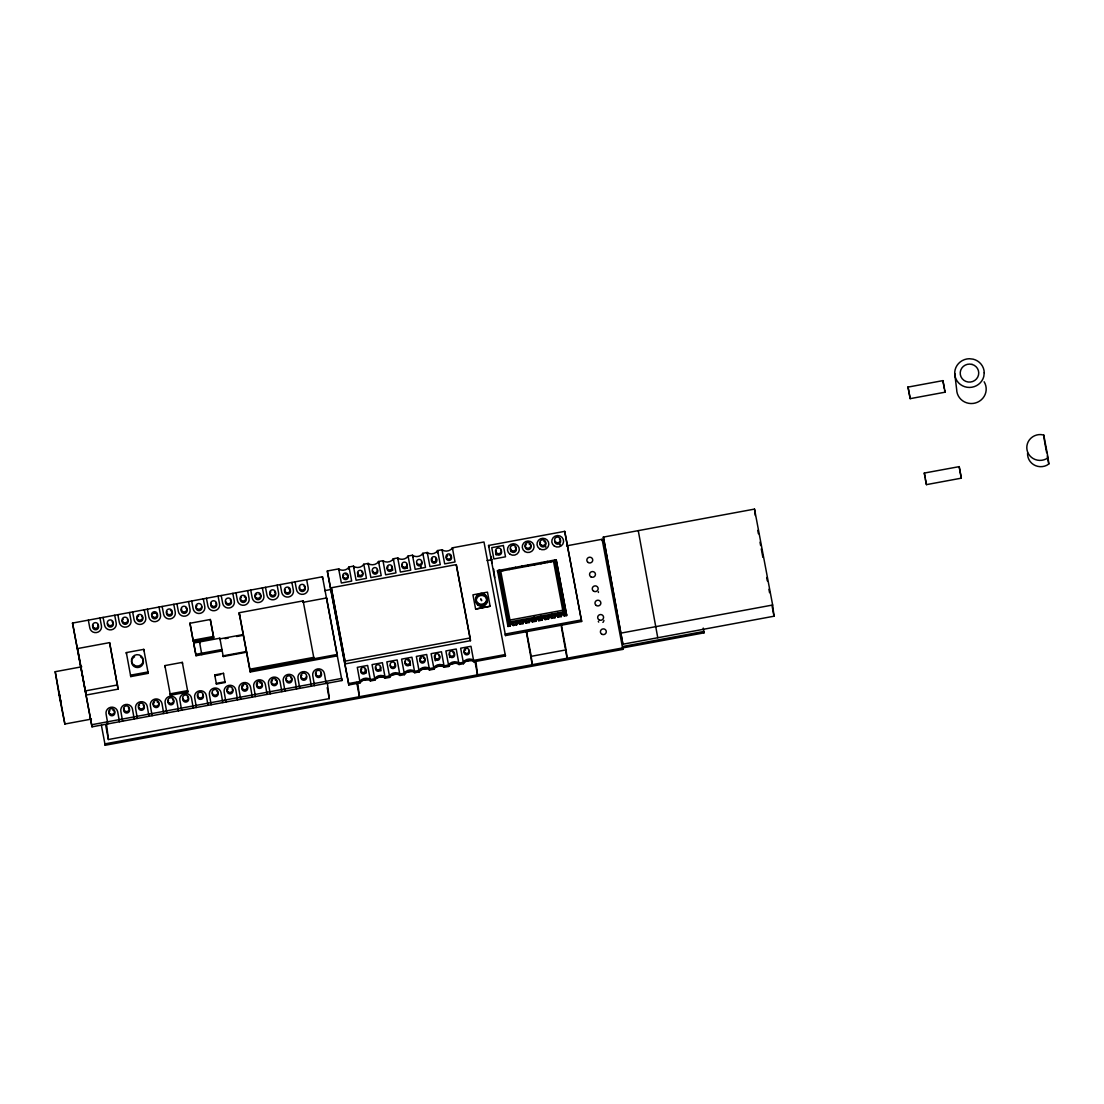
<?xml version="1.0" encoding="UTF-8"?>
<svg xmlns="http://www.w3.org/2000/svg" width="1104" height="1104" viewBox="0 0 1104 1104"><rect width="100%" height="100%" fill="white"/><g stroke="black" fill="none" stroke-linecap="round" stroke-linejoin="round"><path stroke-width="1.5" d="M348.836 569.14L349.016 566.973L353.432 566.159C356.302 568.643 362.002 567.594 363.782 564.241L368.198 563.426C371.068 565.91 376.768 564.862 378.548 561.508L382.964 560.694C385.834 563.178 391.534 562.129 393.314 558.776L397.73 557.962C400.6 560.446 406.3 559.397 408.08 556.043L412.496 555.229C415.352 557.713 421.066 556.664 422.832 553.311L427.262 552.483C430.118 554.967 435.818 553.932 437.598 550.565L442.014 549.751C444.884 552.235 450.584 551.2 452.364 547.832L483.98 541.981L505.439 655.942L473.823 661.793C470.953 659.309 465.253 660.358 463.473 663.711L459.057 664.539C456.2 662.055 450.487 663.09 448.707 666.443L444.291 667.271C441.434 664.787 435.721 665.822 433.955 669.19L429.539 670.004C426.668 667.52 420.969 668.569 419.189 671.922L414.773 672.736C411.902 670.252 406.203 671.301 404.423 674.654L400.007 675.469C397.136 672.985 391.437 674.033 389.657 677.387L385.241 678.201C382.37 675.717 376.671 676.766 374.891 680.119L370.475 680.947C367.604 678.449 361.905 679.498 360.125 682.852L348.795 684.963L327.502 572.396L327.336 570.989L338.666 568.891C341.536 571.375 347.236 570.34 349.016 566.973L351.693 581.09L341.343 583.009L338.666 568.891L338.845 570.299M437.419 552.731L437.598 550.565L440.275 564.682L429.925 566.6L427.262 552.483L427.427 553.891M499.229 571.844L499.049 570.382L500.733 571.168L509.965 620.034L508.999 623.525L564.71 613.217L562.764 610.25L553.532 561.398L554.76 560.059L554.939 561.536M1048.041 457.663L1045.971 459.029A13.303 12.917 -6.9 0 1 1027.051 450.073A13.303 12.917 -6.9 0 1 1040.975 434.576L1043.763 435.086L1048.041 457.663L1048.8 463.97L1046.73 465.322A13.303 12.917 -6.9 0 1 1027.589 453.013M497.49 570.616L507.978 626.465L510.324 626.051L510.186 624.933A1.477 1.435 -6.9 0 1 511.373 623.249A1.477 1.435 -6.9 0 1 513.098 624.395L516.562 623.732A1.477 1.435 -6.9 0 1 517.748 622.049A1.477 1.435 -6.9 0 1 519.473 623.194L522.951 622.546A1.477 1.435 -6.9 0 1 524.138 620.862A1.477 1.435 -6.9 0 1 525.863 622.007L529.258 621.373A1.477 1.435 -6.9 0 1 530.444 619.689A1.477 1.435 -6.9 0 1 532.169 620.834L535.744 620.172A1.477 1.435 -6.9 0 1 536.93 618.502A1.477 1.435 -6.9 0 1 538.655 619.634L542.105 618.999A1.477 1.435 -6.9 0 1 543.292 617.315A1.477 1.435 -6.9 0 1 545.017 618.461L548.481 617.812A1.477 1.435 -6.9 0 1 549.668 616.142A1.477 1.435 -6.9 0 1 551.393 617.274L554.857 616.639A1.477 1.435 -6.9 0 1 556.043 614.956A1.477 1.435 -6.9 0 1 557.755 616.101L561.218 615.452A1.477 1.435 -6.9 0 1 562.405 613.783A1.477 1.435 -6.9 0 1 564.13 614.914L566.545 614.473L556.195 559.742L497.49 570.616L497.628 571.734M510.324 626.051A1.477 1.435 -6.9 0 1 511.511 624.367A1.477 1.435 -6.9 0 1 513.236 625.513L516.7 624.85A1.477 1.435 -6.9 0 1 517.886 623.167A1.477 1.435 -6.9 0 1 519.598 624.312L523.089 623.663A1.477 1.435 -6.9 0 1 524.276 621.98A1.477 1.435 -6.9 0 1 526.001 623.125L529.396 622.49A1.477 1.435 -6.9 0 1 530.582 620.821A1.477 1.435 -6.9 0 1 532.307 621.952L535.882 621.29A1.477 1.435 -6.9 0 1 537.068 619.62A1.477 1.435 -6.9 0 1 538.78 620.752L542.243 620.117A1.477 1.435 -6.9 0 1 543.43 618.433A1.477 1.435 -6.9 0 1 545.155 619.579L548.619 618.93A1.477 1.435 -6.9 0 1 549.806 617.26A1.477 1.435 -6.9 0 1 551.517 618.392L554.981 617.757A1.477 1.435 -6.9 0 1 556.168 616.073A1.477 1.435 -6.9 0 1 557.893 617.219L561.356 616.57A1.477 1.435 -6.9 0 1 562.543 614.9A1.477 1.435 -6.9 0 1 564.268 616.032L566.683 615.59L566.545 614.473M908.026 387.09L942.899 380.632L943.961 385.793L945.065 392.196L910.193 398.654L908.026 387.09L910.193 398.654M488.561 545.459L564.71 531.355L581.642 621.469L505.508 635.573L488.561 545.459L488.755 546.991M72.519 623.07L322.465 576.771L341.936 680.533L92.005 726.832L72.519 623.07L92.005 726.832M926.449 484.628L924.283 473.064L959.197 466.647L961.322 478.17L926.449 484.628L925.387 479.467M603.391 537.096L754.515 509.096L772.648 605.02L774.014 616.211L622.877 644.212L603.391 537.096L622.877 644.212M331.297 587.77L456.269 564.613L470.138 637.96L470.47 640.693L345.497 663.835L331.297 587.77L345.497 663.835M324.673 590.654L331.435 589.398M487.071 560.57L492.149 559.631M566.587 545.845L602.108 539.263L622.835 649.387L105.17 745.269L101.375 725.19M239.54 615.521L239.209 612.72L303.145 600.88L313.991 658.743L313.826 657.349L249.89 669.19L250.222 671.991L337.41 655.845L326.563 597.968L303.089 602.315M189.971 623.263L210.312 619.496L213.514 636.442L213.693 637.836L193.338 641.603L189.971 623.263L193.338 641.603M77.625 648.545L109.6 642.625L118.1 689.131L86.14 695.051L77.625 648.545L78.136 652.74M500.733 571.168L553.532 561.398M126.325 652.588L143.768 649.359L148.212 673.357L130.769 676.586L126.325 652.588L126.505 653.996M193.172 640.21L213.514 636.442M196.015 655.735L195.85 654.327L222.001 649.483L222.166 650.877L196.015 655.735L193.876 644.432L193.711 643.039L219.862 638.195L223.243 656.535L246.496 652.229L246.399 651.526L223.16 655.831L223.243 656.535M219.944 638.885L243.197 634.579L243.28 635.283L236.642 636.511M225.023 638.664L228.335 638.057M91.439 719.09L64.874 724.017L59.533 697.369L55.2 671.701L81.765 666.788M490.148 606.386L487.471 592.144L472.94 594.835L475.617 609.077L490.135 606.248L475.617 609.077M164.882 665.602L182.326 662.372L187.832 692.015L170.402 695.244L164.882 665.602L165.062 666.995M85.629 690.856L117.604 684.935M509.965 620.034L562.764 610.25M214.728 674.93L223.45 673.316L225.133 682.479L216.425 684.094L214.728 674.93L214.825 675.62L220.634 674.544M564.53 611.74L508.82 622.063L499.049 570.382M250.056 670.597L337.244 654.437M510.186 624.933L507.84 625.347L507.978 626.465M345.166 661.117L470.138 637.96M581.463 619.937L505.315 634.041L505.508 635.573M91.742 724.721L341.688 678.436L341.936 680.533M360.939 680.713L367.687 679.471M376.119 677.911L384.551 676.338M389.615 675.4L398.047 673.84M404.795 672.598L413.241 671.025M418.306 670.087L426.737 668.527M435.169 666.968L443.615 665.408M448.666 664.47L457.111 662.911M463.859 661.655L472.291 660.095M348.795 684.963L348.629 683.555L359.959 681.458C361.739 678.104 367.439 677.056 370.309 679.54L370.475 680.947M621.524 633.006L772.648 605.02M526.291 631.488L532.238 664.732L531.217 656.328L566.09 649.87L561.384 624.988M105.736 725.425L108.399 739.528L329.268 698.625L327.405 683.224M622.863 646.461L703.869 631.46L704.035 632.854L105.004 743.861L105.17 745.269M413.269 557.216L412.496 555.229L415.159 569.333L425.509 567.415L422.832 553.311L423.011 554.705M354.205 568.146L353.432 566.159L356.109 580.276L366.445 578.358L363.782 564.241M945.065 392.196L944.541 389.836M961.294 478.129L959.169 466.606M924.283 473.064L925.345 478.225M55.2 671.701L64.874 724.017M1044.839 443.008L1046.661 452.681M1047.282 455.911L1048.8 463.97M757.772 530.403L758.407 533.756M760.007 542.174L760.642 545.542M761.277 548.909L762.864 557.327M766.687 577.516L767.321 580.883M768.922 589.288L769.557 592.655M772.096 606.124L774.014 616.211M703.234 628.066L704.035 632.854M638.264 530.638L657.763 637.753M581.642 621.469L564.71 531.355M566.683 615.59L556.195 559.742M554.65 560.032L565 614.762M565.234 648.324L561.37 626.699M565.855 651.636L567.111 658.274L566.09 649.87M557.989 612.554L558.624 615.935M551.614 613.727L552.262 617.122M540.601 615.77L541.236 619.151M534.226 616.957L534.874 620.338M526.511 631.447L531.217 656.328M498.939 570.34L509.289 625.071M475.12 662.124L477.535 674.861L475.879 661.172M470.47 640.693L456.269 564.613M442.014 549.751L444.691 563.868L455.041 561.95L452.364 547.832L452.53 549.24M382.964 560.694L385.627 574.798L395.977 572.879L393.314 558.776L393.479 560.17M356.716 682.41L359.421 696.748L357.765 683.059M327.336 570.989L348.629 683.555M327.198 687.654L329.268 698.625M306.65 579.71L308.14 587.535A5.906 5.741 -6.9 0 1 303.393 594.256A5.906 5.741 -6.9 0 1 296.507 589.688L295.03 581.863M291.884 582.443L293.374 590.267A5.906 5.741 -6.9 0 1 288.627 596.988A5.906 5.741 -6.9 0 1 281.741 592.42L280.264 584.596M277.132 585.175L278.608 593.014A5.906 5.741 -6.9 0 1 273.861 599.72A5.906 5.741 -6.9 0 1 266.975 595.166L265.498 587.328M262.366 587.908L263.842 595.746A5.906 5.741 -6.9 0 1 259.095 602.467A5.906 5.741 -6.9 0 1 252.223 597.899L250.732 590.06M247.6 590.64L249.076 598.478A5.906 5.741 -6.9 0 1 244.329 605.199A5.906 5.741 -6.9 0 1 237.457 600.631L235.966 592.793M239.209 612.72L249.89 669.19M239.375 614.114L250.222 671.991M232.834 593.372L234.31 601.211A5.906 5.741 -6.9 0 1 229.563 607.931A5.906 5.741 -6.9 0 1 222.691 603.364L221.214 595.525M218.068 596.119L219.544 603.943A5.906 5.741 -6.9 0 1 214.811 610.664A5.906 5.741 -6.9 0 1 207.925 606.096L206.448 598.271M213.693 637.836L210.312 619.496M203.302 598.851L204.792 606.676A5.906 5.741 -6.9 0 1 200.045 613.396A5.906 5.741 -6.9 0 1 193.159 608.828L191.682 601.004M188.536 601.583L190.026 609.422A5.906 5.741 -6.9 0 1 185.279 616.129A5.906 5.741 -6.9 0 1 178.393 611.575L176.916 603.736M193.711 643.039L195.85 654.327M173.783 604.316L175.26 612.154A5.906 5.741 -6.9 0 1 170.513 618.875A5.906 5.741 -6.9 0 1 163.64 614.307L162.15 606.469M159.017 607.048L160.494 614.887A5.906 5.741 -6.9 0 1 155.747 621.607A5.906 5.741 -6.9 0 1 148.874 617.039L147.384 609.201M144.251 609.781L145.728 617.619A5.906 5.741 -6.9 0 1 140.981 624.34A5.906 5.741 -6.9 0 1 134.108 619.772L132.618 611.933M129.485 612.527L130.962 620.351A5.906 5.741 -6.9 0 1 126.229 627.072A5.906 5.741 -6.9 0 1 119.342 622.504L117.866 614.68M114.719 615.259L116.21 623.084A5.906 5.741 -6.9 0 1 111.463 629.804A5.906 5.741 -6.9 0 1 104.576 625.237L103.1 617.412M118.1 689.131L109.6 642.625M99.953 617.992L101.444 625.83A5.906 5.741 -6.9 0 1 96.697 632.537A5.906 5.741 -6.9 0 1 89.81 627.983L88.334 620.144M944.279 388.511L942.899 380.632M1043.763 435.086L1044.536 441.393M954.698 373.359L956.657 389.464A14.78 14.352 -6.9 0 0 975.412 402.988A14.78 14.352 -6.9 0 0 984.133 381.777M754.515 509.096L755.288 515.499M622.67 647.979L622.835 649.387M602.108 539.263L602.287 540.67M564.13 614.914L564.268 616.032M561.218 615.452L561.356 616.57M557.755 616.101L557.893 617.219M551.006 561.853L550.868 560.722A1.477 1.435 -6.9 0 0 551.2 561.398M554.857 616.639L554.981 617.757M547.515 562.488L547.377 561.37A1.477 1.435 -6.9 0 1 547.142 562.447M551.393 617.274L551.517 618.392M544.617 563.026L544.479 561.908A1.477 1.435 -6.9 0 0 544.81 562.585M548.481 617.812L548.619 618.93M541.208 563.661L541.07 562.543A1.477 1.435 -6.9 0 1 540.836 563.62M545.017 618.461L545.155 619.579M542.105 618.999L542.243 620.117M534.736 564.862L534.598 563.744A1.477 1.435 -6.9 0 1 534.364 564.82M538.655 619.634L538.78 620.752M535.744 620.172L535.882 621.29M528.361 566.048L528.223 564.917A1.477 1.435 -6.9 0 1 528.167 565.662M532.169 620.834L532.307 621.952M529.258 621.373L529.396 622.49M521.985 567.221L521.861 566.104A1.477 1.435 -6.9 0 1 521.792 566.849M525.863 622.007L526.001 623.125M522.951 622.546L523.089 623.663M515.623 568.394L515.485 567.277A1.477 1.435 -6.9 0 1 515.43 568.022M519.473 623.194L519.598 624.312M516.562 623.732L516.7 624.85M509.248 569.581L509.11 568.463A1.477 1.435 -6.9 0 1 509.054 569.209M513.098 624.395L513.236 625.513M502.858 570.768L502.72 569.65A1.477 1.435 -6.9 0 1 502.665 570.382M499.946 571.306L499.822 570.188A1.477 1.435 -6.9 0 0 500.774 571.265M505.439 655.942L505.273 654.548L473.657 660.399C470.787 657.915 465.088 658.964 463.307 662.317L463.473 663.711M493.681 569.14L494.716 577.696M491.17 556.526L491.998 563.371M473.823 661.793L470.98 646.295L460.644 648.2L463.307 662.317L458.891 663.131C456.021 660.647 450.322 661.696 448.541 665.05L448.707 666.443M459.057 664.539L456.228 649.028L445.878 650.946L448.541 665.05L444.125 665.864C441.255 663.38 435.556 664.429 433.775 667.782L433.955 669.19M444.291 667.271L441.462 651.76L431.112 653.678L433.775 667.782L429.359 668.596C426.503 666.112 420.79 667.161 419.009 670.514L419.189 671.922M429.539 670.004L426.696 654.493L416.346 656.411L419.009 670.514L414.593 671.342C411.737 668.858 406.024 669.893 404.257 673.247L404.423 674.654M408.245 557.437L408.08 556.043L410.743 570.147L400.393 572.065L397.73 557.962L397.895 559.355M414.773 672.736L411.93 657.225L401.58 659.143L404.257 673.247L399.841 674.075C396.971 671.591 391.271 672.626 389.491 675.993L389.657 677.387M400.007 675.469L397.164 659.957L386.814 661.876L389.491 675.993L385.075 676.807C382.205 674.323 376.505 675.372 374.725 678.725L374.891 680.119M378.713 562.916L378.548 561.508L381.211 575.626L370.875 577.53L368.198 563.426L368.363 564.82M385.241 678.201L382.398 662.69L372.062 664.608L374.725 678.725L370.309 679.54L367.632 665.436L357.296 667.34L360.125 682.852M326.563 597.968L326.729 599.362M322.465 576.771L322.713 578.882M326.135 683.459L324.397 673.523A5.906 5.741 -6.9 0 0 317.51 668.955A5.906 5.741 -6.9 0 0 312.777 675.676L314.502 685.612M303.145 600.88L303.31 602.273M311.369 686.191L309.631 676.255A5.906 5.741 -6.9 0 0 302.758 671.701A5.906 5.741 -6.9 0 0 298.011 678.408L299.75 688.344M296.603 688.924L294.865 679.001A5.906 5.741 -6.9 0 0 287.992 674.434A5.906 5.741 -6.9 0 0 283.245 681.154L284.984 691.076M281.837 691.67L280.099 681.734A5.906 5.741 -6.9 0 0 273.226 677.166A5.906 5.741 -6.9 0 0 268.479 683.887L270.218 693.823M267.071 694.402L265.346 684.466A5.906 5.741 -6.9 0 0 258.46 679.898A5.906 5.741 -6.9 0 0 253.713 686.619L255.452 696.555M252.319 697.135L250.58 687.199A5.906 5.741 -6.9 0 0 243.694 682.631A5.906 5.741 -6.9 0 0 238.947 689.351L240.686 699.287M237.553 699.867L235.814 689.931A5.906 5.741 -6.9 0 0 228.928 685.363A5.906 5.741 -6.9 0 0 224.195 692.084L225.92 702.02M219.862 638.195L220.041 639.589M225.133 682.479L225.05 681.789L216.343 683.404L216.425 684.094M223.45 673.316L223.532 674.006M222.787 702.599L221.048 692.663A5.906 5.741 -6.9 0 0 214.176 688.096A5.906 5.741 -6.9 0 0 209.429 694.816L211.154 704.752M201.825 654.658L199.52 641.962L199.686 643.356M208.021 705.332L206.282 695.396A5.906 5.741 -6.9 0 0 199.41 690.842A5.906 5.741 -6.9 0 0 194.663 697.562L196.402 707.485M193.255 708.078L191.516 698.142A5.906 5.741 -6.9 0 0 184.644 693.574A5.906 5.741 -6.9 0 0 179.897 700.295L181.636 710.231M187.832 692.015L187.666 690.607L170.223 693.836L170.402 695.244M182.326 662.372L182.491 663.766M178.489 710.81L176.764 700.874A5.906 5.741 -6.9 0 0 169.878 696.307A5.906 5.741 -6.9 0 0 165.131 703.027L166.87 712.963M163.723 713.543L161.998 703.607A5.906 5.741 -6.9 0 0 155.112 699.039A5.906 5.741 -6.9 0 0 150.365 705.76L152.104 715.696M148.212 673.357L148.046 671.95L130.603 675.179L130.769 676.586M143.768 649.359L143.934 650.767M148.971 716.275L147.232 706.339A5.906 5.741 -6.9 0 0 140.346 701.771A5.906 5.741 -6.9 0 0 135.599 708.492L137.338 718.428M134.205 719.008L132.466 709.072A5.906 5.741 -6.9 0 0 125.58 704.504A5.906 5.741 -6.9 0 0 120.847 711.224L122.572 721.16M119.439 721.74L117.7 711.804A5.906 5.741 -6.9 0 0 110.828 707.25A5.906 5.741 -6.9 0 0 106.081 713.957L107.819 723.893M106.536 724.141L108.399 739.528M603.916 620.42A2.953 2.87 -6.9 0 1 603.75 621.152M603.405 621.814A2.953 2.87 -6.9 0 1 602.881 622.38M598.727 622.076A2.953 2.87 -6.9 0 1 598.299 621.455M598.492 591.758A2.953 2.87 -6.9 0 1 598.327 592.489M394.459 663.808A2.663 2.581 -6.9 0 1 395.26 667.202A2.663 2.581 -6.9 0 1 391.837 668.293A2.663 2.581 -6.9 0 1 390.443 665.091M450.943 556.195A2.663 2.581 -6.9 0 1 450.805 559.687A2.663 2.581 -6.9 0 1 447.217 559.88A2.663 2.581 -6.9 0 1 446.72 556.43M447.189 555.933A2.663 2.581 -6.9 0 1 447.769 555.56M449.797 555.436A2.663 2.581 -6.9 0 1 450.418 555.74M435.652 558.486A2.663 2.581 -6.9 0 1 436.19 562.253A2.663 2.581 -6.9 0 1 432.285 562.474A2.663 2.581 -6.9 0 1 432.423 558.665M347.07 574.894A2.663 2.581 -6.9 0 1 347.608 578.662A2.663 2.581 -6.9 0 1 343.703 578.882A2.663 2.581 -6.9 0 1 343.841 575.074M345.773 574.453A2.663 2.581 -6.9 0 1 346.463 574.591M362.733 573.169A2.663 2.581 -6.9 0 1 360.111 576.868A2.663 2.581 -6.9 0 1 358.138 572.838M361.836 572.148A2.663 2.581 -6.9 0 1 362.347 572.603M377.113 569.871A2.663 2.581 -6.9 0 1 375.567 574.094A2.663 2.581 -6.9 0 1 372.586 570.713M391.368 566.683A2.663 2.581 -6.9 0 1 391.906 570.451A2.663 2.581 -6.9 0 1 387.987 570.671A2.663 2.581 -6.9 0 1 388.139 566.863M406.645 564.392A2.663 2.581 -6.9 0 1 406.507 567.884A2.663 2.581 -6.9 0 1 402.919 568.091A2.663 2.581 -6.9 0 1 402.436 564.641M421.411 561.66A2.663 2.581 -6.9 0 1 420.196 565.8A2.663 2.581 -6.9 0 1 416.732 563.164M435.832 559.88A2.663 2.581 -6.9 0 1 436.342 560.335M421.273 566.711A2.663 2.581 -6.9 0 1 420.693 567.083M407.445 567.677A2.663 2.581 -6.9 0 1 407.293 568.339M392.638 569.733A2.663 2.581 -6.9 0 1 392.679 570.409M358.096 576.812A2.663 2.581 -6.9 0 1 357.875 576.178M468.786 650.573A2.663 2.581 -6.9 0 1 467.24 654.81A2.663 2.581 -6.9 0 1 464.26 651.415M464.577 650.822A2.663 2.581 -6.9 0 1 465.626 649.939M454.406 653.872A2.663 2.581 -6.9 0 1 451.784 657.584A2.663 2.581 -6.9 0 1 449.811 653.554M452.888 652.561A2.663 2.581 -6.9 0 1 453.509 652.864M424.502 658.784A2.663 2.581 -6.9 0 1 422.956 663.007A2.663 2.581 -6.9 0 1 419.962 659.626M420.748 658.522A2.663 2.581 -6.9 0 1 421.328 658.15M423.356 658.025A2.663 2.581 -6.9 0 1 423.977 658.329M438.743 655.597A2.663 2.581 -6.9 0 1 439.282 659.378A2.663 2.581 -6.9 0 1 435.362 659.585A2.663 2.581 -6.9 0 1 435.514 655.776M364.927 669.272A2.663 2.581 -6.9 0 1 365.465 673.04A2.663 2.581 -6.9 0 1 361.546 673.261A2.663 2.581 -6.9 0 1 361.698 669.452M380.204 666.982A2.663 2.581 -6.9 0 1 380.066 670.473A2.663 2.581 -6.9 0 1 376.478 670.68A2.663 2.581 -6.9 0 1 375.995 667.23M409.211 661.075A2.663 2.581 -6.9 0 1 409.901 664.663A2.663 2.581 -6.9 0 1 406.203 665.339A2.663 2.581 -6.9 0 1 405.513 661.751M407.914 660.634A2.663 2.581 -6.9 0 1 408.604 660.772M365.093 670.666A2.663 2.581 -6.9 0 1 365.99 671.687M366.197 672.322A2.663 2.581 -6.9 0 1 366.238 672.998M381.004 670.266A2.663 2.581 -6.9 0 1 380.852 670.928M449.77 657.529A2.663 2.581 -6.9 0 1 449.549 656.894M435.376 660.827A2.663 2.581 -6.9 0 1 435.004 660.261M410.522 664.801A2.663 2.581 -6.9 0 1 410.384 665.464M482.489 605.627A5.327 5.161 -6.9 0 1 476.39 599.279A5.327 5.161 -6.9 0 1 484.932 596.533A5.327 5.161 -6.9 0 1 483.814 605.199M500.885 550.358A2.953 2.87 -6.9 0 1 500.733 554.236A2.953 2.87 -6.9 0 1 496.745 554.456A2.953 2.87 -6.9 0 1 496.193 550.62M560.349 540.049A2.953 2.87 -6.9 0 1 558.224 544.12A2.953 2.87 -6.9 0 1 554.746 541.084M559.369 538.918A2.953 2.87 -6.9 0 1 559.935 539.414M543.913 541.319A2.953 2.87 -6.9 0 1 545.611 545.21A2.953 2.87 -6.9 0 1 541.457 546.535A2.953 2.87 -6.9 0 1 540.491 542.423M529.147 544.051A2.953 2.87 -6.9 0 1 530.72 548.164A2.953 2.87 -6.9 0 1 526.277 548.992A2.953 2.87 -6.9 0 1 526.235 544.589M515.071 547.129A2.953 2.87 -6.9 0 1 515.968 550.896A2.953 2.87 -6.9 0 1 512.159 552.124A2.953 2.87 -6.9 0 1 510.614 548.55M560.308 544.451A2.953 2.87 -6.9 0 1 559.783 545.017M545.887 546.521A2.953 2.87 -6.9 0 1 545.542 547.184M510.669 551.572A2.953 2.87 -6.9 0 1 510.628 550.827M496.151 555.022A2.953 2.87 -6.9 0 1 495.903 554.318M512.905 568.491A1.477 1.435 -6.9 0 1 512.573 567.815M304 586.238A2.953 2.87 -6.9 0 1 304.759 590.226A2.953 2.87 -6.9 0 1 300.647 590.985A2.953 2.87 -6.9 0 1 299.888 586.997M114.14 711.004A2.953 2.87 -6.9 0 1 113.809 715.061A2.953 2.87 -6.9 0 1 109.641 714.757A2.953 2.87 -6.9 0 1 109.972 710.714M112.884 710.176A2.953 2.87 -6.9 0 1 113.574 710.507M128.326 707.774A2.953 2.87 -6.9 0 1 129.085 711.763A2.953 2.87 -6.9 0 1 124.973 712.522A2.953 2.87 -6.9 0 1 124.228 708.533M143.092 705.042A2.953 2.87 -6.9 0 1 142.678 710.01A2.953 2.87 -6.9 0 1 138.469 707.209M138.98 705.801A2.953 2.87 -6.9 0 1 139.504 705.249M157.168 701.965A2.953 2.87 -6.9 0 1 158.755 706.077A2.953 2.87 -6.9 0 1 154.298 706.905A2.953 2.87 -6.9 0 1 154.27 702.503M202.722 694.609A2.953 2.87 -6.9 0 1 202.57 698.487A2.953 2.87 -6.9 0 1 198.596 698.708A2.953 2.87 -6.9 0 1 198.044 694.871M188.384 697.963A2.953 2.87 -6.9 0 1 185.858 702.075A2.953 2.87 -6.9 0 1 182.919 698.266M187.39 696.845A2.953 2.87 -6.9 0 1 187.956 697.342M216.908 691.366A2.953 2.87 -6.9 0 1 217.805 695.147A2.953 2.87 -6.9 0 1 214.01 696.362A2.953 2.87 -6.9 0 1 212.451 692.801M172.624 699.577A2.953 2.87 -6.9 0 1 173.383 703.565A2.953 2.87 -6.9 0 1 169.271 704.324A2.953 2.87 -6.9 0 1 168.512 700.336M262.2 684.287A2.953 2.87 -6.9 0 1 259.675 688.413A2.953 2.87 -6.9 0 1 256.749 684.59M257.094 683.928A2.953 2.87 -6.9 0 1 257.618 683.362M259.771 682.672A2.953 2.87 -6.9 0 1 260.516 682.824M261.206 683.169A2.953 2.87 -6.9 0 1 261.772 683.666M247.02 686.398A2.953 2.87 -6.9 0 1 246.868 690.276A2.953 2.87 -6.9 0 1 242.88 690.497A2.953 2.87 -6.9 0 1 242.328 686.66M242.852 686.095A2.953 2.87 -6.9 0 1 243.501 685.694M276.538 680.933A2.953 2.87 -6.9 0 1 276.207 684.977A2.953 2.87 -6.9 0 1 272.039 684.687A2.953 2.87 -6.9 0 1 272.371 680.63M275.282 680.092A2.953 2.87 -6.9 0 1 275.972 680.437M232.254 689.131A2.953 2.87 -6.9 0 1 231.909 693.188A2.953 2.87 -6.9 0 1 227.755 692.884A2.953 2.87 -6.9 0 1 228.086 688.841M290.738 677.69A2.953 2.87 -6.9 0 1 291.484 681.692A2.953 2.87 -6.9 0 1 287.385 682.451A2.953 2.87 -6.9 0 1 286.626 678.463M320.836 672.722A2.953 2.87 -6.9 0 1 320.684 676.6A2.953 2.87 -6.9 0 1 316.696 676.835A2.953 2.87 -6.9 0 1 316.158 672.985M306.484 676.09A2.953 2.87 -6.9 0 1 305.311 679.802A2.953 2.87 -6.9 0 1 301.406 679.015A2.953 2.87 -6.9 0 1 301.903 675.165M275.462 592.834A2.953 2.87 -6.9 0 1 273.323 596.905A2.953 2.87 -6.9 0 1 269.845 593.869M270.356 592.475A2.953 2.87 -6.9 0 1 270.88 591.91M274.468 591.716A2.953 2.87 -6.9 0 1 275.048 592.213M289.814 589.467A2.953 2.87 -6.9 0 1 289.662 593.359A2.953 2.87 -6.9 0 1 285.674 593.579A2.953 2.87 -6.9 0 1 285.122 589.743M288.544 588.639A2.953 2.87 -6.9 0 1 289.234 588.97M215.984 603.143A2.953 2.87 -6.9 0 1 215.846 607.021A2.953 2.87 -6.9 0 1 211.858 607.255A2.953 2.87 -6.9 0 1 211.306 603.405M230.184 599.914A2.953 2.87 -6.9 0 1 231.067 603.695A2.953 2.87 -6.9 0 1 227.272 604.909A2.953 2.87 -6.9 0 1 225.713 601.349M201.646 606.51A2.953 2.87 -6.9 0 1 200.473 610.222A2.953 2.87 -6.9 0 1 196.567 609.436A2.953 2.87 -6.9 0 1 197.064 605.585M244.26 596.836A2.953 2.87 -6.9 0 1 245.833 600.949A2.953 2.87 -6.9 0 1 241.39 601.777A2.953 2.87 -6.9 0 1 241.348 597.374M157.348 614.707A2.953 2.87 -6.9 0 1 155.222 618.778A2.953 2.87 -6.9 0 1 151.731 615.756M152.255 614.348A2.953 2.87 -6.9 0 1 152.766 613.783M153.415 613.382A2.953 2.87 -6.9 0 1 154.146 613.134M154.919 613.093A2.953 2.87 -6.9 0 1 155.678 613.244M156.354 613.589A2.953 2.87 -6.9 0 1 156.934 614.086M171.7 611.354A2.953 2.87 -6.9 0 1 171.548 615.232A2.953 2.87 -6.9 0 1 167.56 615.452A2.953 2.87 -6.9 0 1 167.008 611.616M170.444 610.512A2.953 2.87 -6.9 0 1 171.12 610.857M141.602 616.322A2.953 2.87 -6.9 0 1 142.347 620.31A2.953 2.87 -6.9 0 1 138.235 621.069A2.953 2.87 -6.9 0 1 137.489 617.081M138 616.529A2.953 2.87 -6.9 0 1 138.649 616.115M185.886 608.111A2.953 2.87 -6.9 0 1 186.645 612.113A2.953 2.87 -6.9 0 1 182.533 612.872A2.953 2.87 -6.9 0 1 181.774 608.884M127.402 619.551A2.953 2.87 -6.9 0 1 127.07 623.608A2.953 2.87 -6.9 0 1 122.903 623.305A2.953 2.87 -6.9 0 1 123.234 619.261M112.07 621.787A2.953 2.87 -6.9 0 1 112.967 625.568A2.953 2.87 -6.9 0 1 109.158 626.782A2.953 2.87 -6.9 0 1 107.612 623.222M97.883 625.03A2.953 2.87 -6.9 0 1 97.732 628.907A2.953 2.87 -6.9 0 1 93.743 629.128A2.953 2.87 -6.9 0 1 93.191 625.292M259.026 594.104A2.953 2.87 -6.9 0 1 260.723 597.995A2.953 2.87 -6.9 0 1 256.57 599.32A2.953 2.87 -6.9 0 1 255.604 595.208M256.114 594.642A2.953 2.87 -6.9 0 1 256.763 594.228M140.512 656.811A5.92 5.741 -6.9 0 1 142.844 664.222A5.92 5.741 -6.9 0 1 135.419 667.175A5.92 5.741 -6.9 0 1 131.818 660.261M132.425 658.881A5.92 5.741 -6.9 0 1 134.605 656.783M984.244 372.821L983.788 376.547A14.78 14.352 -6.9 0 1 967.076 387.269A14.78 14.352 -6.9 0 1 954.739 372.103A14.78 14.352 -6.9 0 1 969.298 358.731L973.135 359.159A14.78 14.352 -6.9 0 1 984.244 372.821M480.82 599.099C482.158 602.784 481.813 599.058 480.82 599.099M503.369 545.514L491.749 547.667L493.888 558.955L505.508 556.802L503.369 545.514M972.058 364.417L969.671 364.085A9.274 9.011 -6.9 0 0 960.991 376.781A9.274 9.011 -6.9 0 0 976.447 378.976A9.274 9.011 -6.9 0 0 972.058 364.417M59.023 692.277L61.106 703.676L59.023 692.277M593.538 591.123A2.953 2.87 -6.9 0 0 598.161 588.956A2.953 2.87 -6.9 0 0 593.938 586.155A2.953 2.87 -6.9 0 0 593.538 591.123M601.666 634.11A2.953 2.87 -6.9 0 0 606.289 631.943A2.953 2.87 -6.9 0 0 602.08 629.156A2.953 2.87 -6.9 0 0 601.666 634.11M598.948 619.786A2.953 2.87 -6.9 0 0 603.571 617.619A2.953 2.87 -6.9 0 0 599.362 614.818A2.953 2.87 -6.9 0 0 598.948 619.786M596.243 605.447A2.953 2.87 -6.9 0 0 600.866 603.281A2.953 2.87 -6.9 0 0 596.657 600.493A2.953 2.87 -6.9 0 0 596.243 605.447M590.819 576.785A2.953 2.87 -6.9 0 0 595.442 574.618A2.953 2.87 -6.9 0 0 591.233 571.831A2.953 2.87 -6.9 0 0 590.819 576.785M432.464 561.356A2.663 2.581 -6.9 0 0 436.632 559.411A2.663 2.581 -6.9 0 0 432.837 556.885A2.663 2.581 -6.9 0 0 432.464 561.356M373.414 572.3A2.663 2.581 -6.9 0 0 377.568 570.34A2.663 2.581 -6.9 0 0 373.787 567.829A2.663 2.581 -6.9 0 0 373.414 572.3M417.698 564.089A2.663 2.581 -6.9 0 0 421.866 562.143A2.663 2.581 -6.9 0 0 418.071 559.631A2.663 2.581 -6.9 0 0 417.698 564.089M447.23 558.624A2.663 2.581 -6.9 0 0 451.398 556.678A2.663 2.581 -6.9 0 0 447.603 554.153A2.663 2.581 -6.9 0 0 447.23 558.624M402.946 566.821A2.663 2.581 -6.9 0 0 407.1 564.875A2.663 2.581 -6.9 0 0 403.305 562.364A2.663 2.581 -6.9 0 0 402.946 566.821M343.882 577.765A2.663 2.581 -6.9 0 0 348.05 575.819A2.663 2.581 -6.9 0 0 344.255 573.293A2.663 2.581 -6.9 0 0 343.882 577.765M388.18 569.554A2.663 2.581 -6.9 0 0 392.334 567.608A2.663 2.581 -6.9 0 0 388.539 565.096A2.663 2.581 -6.9 0 0 388.18 569.554M358.648 575.032A2.663 2.581 -6.9 0 0 362.816 573.086A2.663 2.581 -6.9 0 0 359.021 570.561A2.663 2.581 -6.9 0 0 358.648 575.032M450.322 655.735A2.663 2.581 -6.9 0 0 454.475 653.789A2.663 2.581 -6.9 0 0 450.694 651.277A2.663 2.581 -6.9 0 0 450.322 655.735M391.258 666.678A2.663 2.581 -6.9 0 0 395.425 664.732A2.663 2.581 -6.9 0 0 391.63 662.221A2.663 2.581 -6.9 0 0 391.258 666.678M435.556 658.481A2.663 2.581 -6.9 0 0 439.709 656.521A2.663 2.581 -6.9 0 0 435.928 654.01A2.663 2.581 -6.9 0 0 435.556 658.481M465.088 653.002A2.663 2.581 -6.9 0 0 469.241 651.056A2.663 2.581 -6.9 0 0 465.446 648.545A2.663 2.581 -6.9 0 0 465.088 653.002M420.79 661.213A2.663 2.581 -6.9 0 0 424.957 659.267A2.663 2.581 -6.9 0 0 421.162 656.742A2.663 2.581 -6.9 0 0 420.79 661.213M361.739 672.143A2.663 2.581 -6.9 0 0 365.893 670.197A2.663 2.581 -6.9 0 0 362.098 667.685A2.663 2.581 -6.9 0 0 361.739 672.143M406.024 663.946A2.663 2.581 -6.9 0 0 410.191 662A2.663 2.581 -6.9 0 0 406.396 659.474A2.663 2.581 -6.9 0 0 406.024 663.946M376.505 669.41A2.663 2.581 -6.9 0 0 380.659 667.465A2.663 2.581 -6.9 0 0 376.864 664.953A2.663 2.581 -6.9 0 0 376.505 669.41M478.184 605.296A5.906 5.741 -6.9 0 0 487.43 600.962A5.906 5.741 -6.9 0 0 478.998 595.373A5.906 5.741 -6.9 0 0 478.184 605.296M478.004 603.888A5.906 5.741 -6.9 0 0 487.25 599.569A5.906 5.741 -6.9 0 0 478.832 593.966A5.906 5.741 -6.9 0 0 478.004 603.888M478.349 603.419A5.327 5.161 -6.9 0 0 486.671 599.527A5.327 5.161 -6.9 0 0 479.081 594.49A5.327 5.161 -6.9 0 0 478.349 603.419M526.304 547.736A2.953 2.87 -6.9 0 0 530.927 545.583A2.953 2.87 -6.9 0 0 526.718 542.782A2.953 2.87 -6.9 0 0 526.304 547.736M511.552 550.482A2.953 2.87 -6.9 0 0 516.175 548.315A2.953 2.87 -6.9 0 0 511.952 545.514A2.953 2.87 -6.9 0 0 511.552 550.482M496.786 553.214A2.953 2.87 -6.9 0 0 501.409 551.048A2.953 2.87 -6.9 0 0 497.186 548.246A2.953 2.87 -6.9 0 0 496.786 553.214M541.07 545.003A2.953 2.87 -6.9 0 0 545.693 542.837A2.953 2.87 -6.9 0 0 541.484 540.049A2.953 2.87 -6.9 0 0 541.07 545.003M555.836 542.271A2.953 2.87 -6.9 0 0 560.459 540.104A2.953 2.87 -6.9 0 0 556.25 537.317A2.953 2.87 -6.9 0 0 555.836 542.271M554.332 546.052A5.906 5.741 -6.9 0 0 563.578 541.719A5.906 5.741 -6.9 0 0 555.146 536.13A5.906 5.741 -6.9 0 0 554.332 546.052M539.566 548.785A5.906 5.741 -6.9 0 0 548.812 544.451A5.906 5.741 -6.9 0 0 540.38 538.862A5.906 5.741 -6.9 0 0 539.566 548.785M524.8 551.517A5.906 5.741 -6.9 0 0 534.046 547.184A5.906 5.741 -6.9 0 0 525.628 541.595A5.906 5.741 -6.9 0 0 524.8 551.517M510.034 554.249A5.906 5.741 -6.9 0 0 519.28 549.916A5.906 5.741 -6.9 0 0 510.862 544.327A5.906 5.741 -6.9 0 0 510.034 554.249M588.115 562.46A2.953 2.87 -6.9 0 0 592.738 560.294A2.953 2.87 -6.9 0 0 588.529 557.492A2.953 2.87 -6.9 0 0 588.115 562.46M134.329 665.339A5.92 5.741 -6.9 0 0 143.244 660.399A5.92 5.741 -6.9 0 0 134.44 655.39A5.92 5.741 -6.9 0 0 134.329 665.339M123.303 622.408A2.953 2.87 -6.9 0 0 127.926 620.241A2.953 2.87 -6.9 0 0 123.717 617.44A2.953 2.87 -6.9 0 0 123.303 622.408M108.537 625.14A2.953 2.87 -6.9 0 0 113.174 622.973A2.953 2.87 -6.9 0 0 108.951 620.186A2.953 2.87 -6.9 0 0 108.537 625.14M93.785 627.872A2.953 2.87 -6.9 0 0 98.408 625.706A2.953 2.87 -6.9 0 0 94.185 622.918A2.953 2.87 -6.9 0 0 93.785 627.872M138.069 619.675A2.953 2.87 -6.9 0 0 142.692 617.509A2.953 2.87 -6.9 0 0 138.483 614.707A2.953 2.87 -6.9 0 0 138.069 619.675M182.367 611.464A2.953 2.87 -6.9 0 0 186.99 609.298A2.953 2.87 -6.9 0 0 182.767 606.51A2.953 2.87 -6.9 0 0 182.367 611.464M211.885 605.999A2.953 2.87 -6.9 0 0 216.508 603.833A2.953 2.87 -6.9 0 0 212.299 601.031A2.953 2.87 -6.9 0 0 211.885 605.999M197.133 608.732A2.953 2.87 -6.9 0 0 201.756 606.565A2.953 2.87 -6.9 0 0 197.533 603.778A2.953 2.87 -6.9 0 0 197.133 608.732M226.651 603.267A2.953 2.87 -6.9 0 0 231.274 601.1A2.953 2.87 -6.9 0 0 227.065 598.299A2.953 2.87 -6.9 0 0 226.651 603.267M241.417 600.535A2.953 2.87 -6.9 0 0 246.04 598.368A2.953 2.87 -6.9 0 0 241.831 595.567A2.953 2.87 -6.9 0 0 241.417 600.535M270.949 595.056A2.953 2.87 -6.9 0 0 275.572 592.889A2.953 2.87 -6.9 0 0 271.363 590.102A2.953 2.87 -6.9 0 0 270.949 595.056M256.183 597.788A2.953 2.87 -6.9 0 0 260.806 595.636A2.953 2.87 -6.9 0 0 256.597 592.834A2.953 2.87 -6.9 0 0 256.183 597.788M300.481 589.591A2.953 2.87 -6.9 0 0 305.104 587.425A2.953 2.87 -6.9 0 0 300.881 584.637A2.953 2.87 -6.9 0 0 300.481 589.591M285.715 592.324A2.953 2.87 -6.9 0 0 290.338 590.157A2.953 2.87 -6.9 0 0 286.115 587.369A2.953 2.87 -6.9 0 0 285.715 592.324M152.835 616.943A2.953 2.87 -6.9 0 0 157.458 614.776A2.953 2.87 -6.9 0 0 153.249 611.975A2.953 2.87 -6.9 0 0 152.835 616.943M167.601 614.197A2.953 2.87 -6.9 0 0 172.224 612.044A2.953 2.87 -6.9 0 0 168.015 609.242A2.953 2.87 -6.9 0 0 167.601 614.197M139.573 708.395A2.953 2.87 -6.9 0 0 144.196 706.229A2.953 2.87 -6.9 0 0 139.987 703.427A2.953 2.87 -6.9 0 0 139.573 708.395M124.807 711.128A2.953 2.87 -6.9 0 0 129.43 708.961A2.953 2.87 -6.9 0 0 125.221 706.16A2.953 2.87 -6.9 0 0 124.807 711.128M110.041 713.86A2.953 2.87 -6.9 0 0 114.664 711.694A2.953 2.87 -6.9 0 0 110.455 708.906A2.953 2.87 -6.9 0 0 110.041 713.86M154.339 705.663A2.953 2.87 -6.9 0 0 158.962 703.496A2.953 2.87 -6.9 0 0 154.739 700.695A2.953 2.87 -6.9 0 0 154.339 705.663M198.623 697.452A2.953 2.87 -6.9 0 0 203.246 695.285A2.953 2.87 -6.9 0 0 199.037 692.498A2.953 2.87 -6.9 0 0 198.623 697.452M228.155 691.987A2.953 2.87 -6.9 0 0 232.778 689.821A2.953 2.87 -6.9 0 0 228.569 687.019A2.953 2.87 -6.9 0 0 228.155 691.987M213.389 694.72A2.953 2.87 -6.9 0 0 218.012 692.553A2.953 2.87 -6.9 0 0 213.803 689.765A2.953 2.87 -6.9 0 0 213.389 694.72M242.921 689.255A2.953 2.87 -6.9 0 0 247.544 687.088A2.953 2.87 -6.9 0 0 243.322 684.287A2.953 2.87 -6.9 0 0 242.921 689.255M257.687 686.522A2.953 2.87 -6.9 0 0 262.31 684.356A2.953 2.87 -6.9 0 0 258.088 681.554A2.953 2.87 -6.9 0 0 257.687 686.522M287.206 681.044A2.953 2.87 -6.9 0 0 291.829 678.877A2.953 2.87 -6.9 0 0 287.62 676.09A2.953 2.87 -6.9 0 0 287.206 681.044M272.44 683.776A2.953 2.87 -6.9 0 0 277.063 681.61A2.953 2.87 -6.9 0 0 272.854 678.822A2.953 2.87 -6.9 0 0 272.44 683.776M316.738 675.579A2.953 2.87 -6.9 0 0 321.361 673.412A2.953 2.87 -6.9 0 0 317.152 670.611A2.953 2.87 -6.9 0 0 316.738 675.579M301.972 678.311A2.953 2.87 -6.9 0 0 306.595 676.145A2.953 2.87 -6.9 0 0 302.386 673.357A2.953 2.87 -6.9 0 0 301.972 678.311M169.091 702.931A2.953 2.87 -6.9 0 0 173.714 700.764A2.953 2.87 -6.9 0 0 169.505 697.963A2.953 2.87 -6.9 0 0 169.091 702.931M183.857 700.184A2.953 2.87 -6.9 0 0 188.48 698.018A2.953 2.87 -6.9 0 0 184.271 695.23A2.953 2.87 -6.9 0 0 183.857 700.184"/></g></svg>
